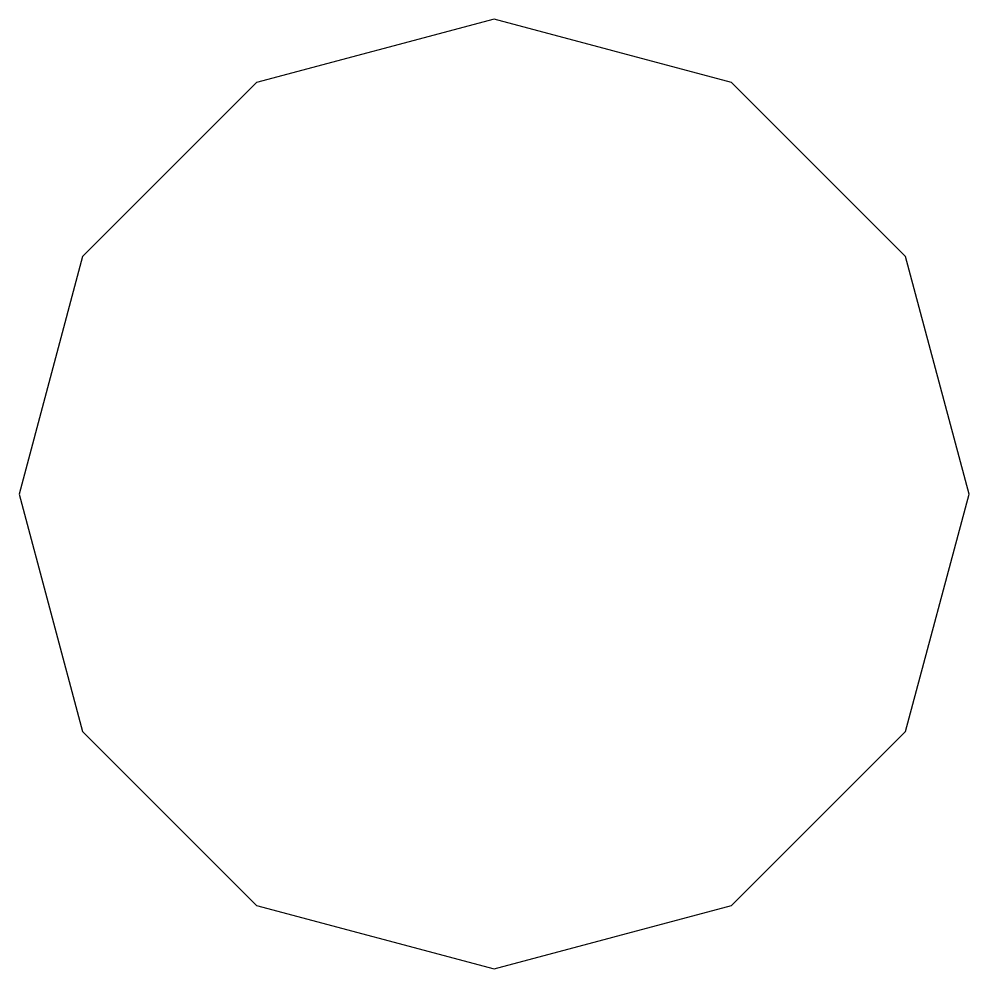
# Model space of a CAD drawing. Extents: x -958 to 423, y -145 to 375.
# Drawn here: x 380.771 to 384.022, y -34.771 to -31.52 of the extents above; entities that cross this region are included whole.
import ezdxf

# ---------------------------------------------------------------- set-up
doc = ezdxf.new("R2010")
doc.units = 0

msp = doc.modelspace()

# ---------------------------------------------------------------- linework, layer by layer
at = {"layer": 'Layer 1'}
for p, q in [((382.3964, -31.5197), (381.5836, -31.737489)), ((382.3964, -31.5197), (381.5836, -31.737489)), ((382.3964, -31.5197), (381.5836, -31.737489)), ((383.2092, -31.737489), (382.3964, -31.5197)), ((383.2092, -31.737489), (382.3964, -31.5197)), ((383.2092, -31.737489), (382.3964, -31.5197)), ((381.5836, -31.737489), (380.988589, -32.3325)), ((381.5836, -31.737489), (380.988589, -32.3325)), ((381.5836, -31.737489), (380.988589, -32.3325)), ((383.804211, -32.3325), (383.2092, -31.737489)), ((383.804211, -32.3325), (383.2092, -31.737489)), ((383.804211, -32.3325), (383.2092, -31.737489)), ((380.988589, -32.3325), (380.7708, -33.1453)), ((380.988589, -32.3325), (380.7708, -33.1453)), ((380.988589, -32.3325), (380.7708, -33.1453)), ((384.022, -33.1453), (383.804211, -32.3325)), ((384.022, -33.1453), (383.804211, -32.3325)), ((384.022, -33.1453), (383.804211, -32.3325)), ((380.7708, -33.1453), (380.988589, -33.9581)), ((380.7708, -33.1453), (380.988589, -33.9581)), ((380.7708, -33.1453), (380.988589, -33.9581)), ((383.804211, -33.9581), (384.022, -33.1453)), ((383.804211, -33.9581), (384.022, -33.1453)), ((383.804211, -33.9581), (384.022, -33.1453)), ((384.022, -33.1453), (384.022, -33.1453)), ((384.022, -33.1453), (384.022, -33.1453)), ((384.022, -33.1453), (384.022, -33.1453)), ((380.988589, -33.9581), (381.5836, -34.553111)), ((380.988589, -33.9581), (381.5836, -34.553111)), ((380.988589, -33.9581), (381.5836, -34.553111)), ((383.2092, -34.553111), (383.804211, -33.9581)), ((383.2092, -34.553111), (383.804211, -33.9581)), ((383.2092, -34.553111), (383.804211, -33.9581)), ((381.5836, -34.553111), (382.3964, -34.7709)), ((381.5836, -34.553111), (382.3964, -34.7709)), ((381.5836, -34.553111), (382.3964, -34.7709)), ((382.3964, -34.7709), (383.2092, -34.553111)), ((382.3964, -34.7709), (383.2092, -34.553111)), ((382.3964, -34.7709), (383.2092, -34.553111))]:
    msp.add_line(p, q, dxfattribs=at)

doc.saveas('drawing.dxf')
